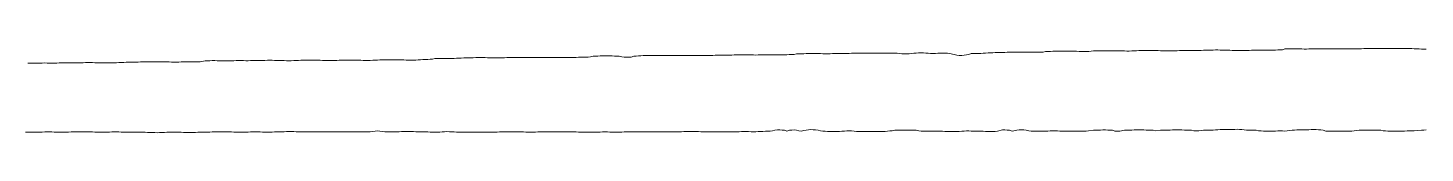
# Model space of a CAD drawing. Extents: x -16 to 11205, y -14909 to 147.
# Drawn here: x 5033 to 5617, y -9283 to -9248 of the extents above; entities that cross this region are included whole.
import ezdxf

# ---------------------------------------------------------------- set-up
doc = ezdxf.new("R2010")
doc.units = 0
doc.layers.get('0').update_dxf_attribs({"color": 1, "linetype": 'CONTINUOUS', "lineweight": 15, "true_color": 0xff0000})

msp = doc.modelspace()

# ---------------------------------------------------------------- linework, layer by layer
for p, q in [((5555.99, -9248.67), (5556.99, -9248.64)), ((5556.99, -9248.64), (5558.01, -9248.31)), ((5558.01, -9248.31), (5559, -9248.29)), ((5559, -9248.29), (5560, -9248.29)), ((5560, -9248.29), (5561, -9248.3)), ((5561, -9248.3), (5562, -9248.3)), ((5562, -9248.3), (5563, -9248.29)), ((5563, -9248.29), (5564, -9248.29)), ((5564, -9248.29), (5565, -9248.31)), ((5565, -9248.31), (5566, -9248.33)), ((5566, -9248.33), (5567, -9248.33)), ((5567, -9248.33), (5568, -9248.32)), ((5568, -9248.32), (5569, -9248.29)), ((5569, -9248.29), (5570, -9248.28)), ((5570, -9248.28), (5571, -9248.29)), ((5571, -9248.29), (5572, -9248.3)), ((5572, -9248.3), (5573, -9248.3)), ((5573, -9248.3), (5574, -9248.29)), ((5574, -9248.29), (5575, -9248.27)), ((5575, -9248.27), (5576, -9248.25)), ((5576, -9248.25), (5577, -9248.24)), ((5577, -9248.24), (5578, -9248.25)), ((5578, -9248.25), (5579, -9248.25)), ((5579, -9248.25), (5580, -9248.24)), ((5580, -9248.24), (5581, -9248.23)), ((5581, -9248.23), (5582, -9248.22)), ((5582, -9248.22), (5583, -9248.22)), ((5583, -9248.22), (5584, -9248.21)), ((5584, -9248.21), (5585, -9248.19)), ((5585, -9248.19), (5586, -9248.2)), ((5586, -9248.2), (5587, -9248.21)), ((5587, -9248.21), (5588, -9248.22)), ((5588, -9248.22), (5589, -9248.22)), ((5589, -9248.22), (5590, -9248.2)), ((5590, -9248.2), (5591, -9248.18)), ((5591, -9248.18), (5592, -9248.17)), ((5592, -9248.17), (5593, -9248.15)), ((5593, -9248.15), (5594, -9248.14)), ((5594, -9248.14), (5595, -9248.14)), ((5595, -9248.14), (5596, -9248.14)), ((5596, -9248.14), (5597, -9248.15)), ((5597, -9248.15), (5598, -9248.16)), ((5598, -9248.16), (5599, -9248.16)), ((5599, -9248.16), (5600, -9248.14)), ((5600, -9248.14), (5601, -9248.11)), ((5601, -9248.11), (5602, -9248.08)), ((5602, -9248.08), (5603, -9248.06)), ((5603, -9248.06), (5604, -9248.05)), ((5604, -9248.05), (5605, -9248.05)), ((5605, -9248.05), (5606, -9248.07)), ((5606, -9248.07), (5607, -9248.1)), ((5607, -9248.1), (5608, -9248.13)), ((5608, -9248.13), (5609, -9248.15)), ((5609, -9248.15), (5609.99, -9248.16)), ((5609.99, -9248.16), (5610.99, -9248.18)), ((5610.99, -9248.18), (5611.99, -9248.21)), ((5611.99, -9248.21), (5612.99, -9248.26)), ((5612.99, -9248.26), (5613.99, -9248.32)), ((5613.99, -9248.32), (5614.99, -9248.36)), ((5614.99, -9248.36), (5616, -9248.38)), ((5616, -9248.38), (5617.01, -9248.35)), ((5033, -9254.29), (5034, -9254.29)), ((5034, -9254.29), (5035, -9254.28)), ((5035, -9254.28), (5036.01, -9254.25)), ((5036.01, -9254.25), (5037, -9254.22)), ((5037, -9254.22), (5038, -9254.21)), ((5038, -9254.21), (5039, -9254.2)), ((5039, -9254.2), (5040, -9254.19)), ((5040, -9254.19), (5041, -9254.2)), ((5041, -9254.2), (5042, -9254.22)), ((5042, -9254.22), (5043, -9254.24)), ((5043, -9254.24), (5044, -9254.24)), ((5044, -9254.24), (5045.01, -9254.21)), ((5045.01, -9254.21), (5046.01, -9254.16)), ((5046.01, -9254.16), (5047, -9254.11)), ((5047, -9254.11), (5048, -9254.09)), ((5048, -9254.09), (5049, -9254.07)), ((5049, -9254.07), (5050, -9254.06)), ((5050, -9254.06), (5051, -9254.06)), ((5051, -9254.06), (5052, -9254.06)), ((5052, -9254.06), (5053, -9254.07)), ((5053, -9254.07), (5054, -9254.08)), ((5054, -9254.08), (5055, -9254.08)), ((5055, -9254.08), (5056, -9254.06)), ((5056, -9254.06), (5057, -9254.03)), ((5057, -9254.03), (5058, -9254.02)), ((5058, -9254.02), (5059, -9254.02)), ((5059, -9254.02), (5060, -9254.03)), ((5060, -9254.03), (5061, -9254.06)), ((5061, -9254.06), (5062, -9254.1)), ((5062, -9254.1), (5063, -9254.14)), ((5063, -9254.14), (5064, -9254.17)), ((5064, -9254.17), (5065, -9254.19)), ((5065, -9254.19), (5066, -9254.19)), ((5066, -9254.19), (5067, -9254.17)), ((5067, -9254.17), (5068.01, -9254.13)), ((5068.01, -9254.13), (5069, -9254.1)), ((5069, -9254.1), (5070, -9254.06)), ((5070, -9254.06), (5071, -9254.01)), ((5071, -9254.01), (5072, -9253.96)), ((5072, -9253.96), (5073, -9253.92)), ((5073, -9253.92), (5073.99, -9253.88)), ((5073.99, -9253.88), (5074.99, -9253.85)), ((5074.99, -9253.85), (5076, -9253.83)), ((5076, -9253.83), (5077, -9253.82)), ((5077, -9253.82), (5078, -9253.81)), ((5078, -9253.81), (5078.99, -9253.78)), ((5078.99, -9253.78), (5079.99, -9253.75)), ((5079.99, -9253.75), (5081, -9253.73)), ((5081, -9253.73), (5082, -9253.72)), ((5082, -9253.72), (5083, -9253.73)), ((5083, -9253.73), (5084, -9253.73)), ((5084, -9253.73), (5085, -9253.73)), ((5085, -9253.73), (5086, -9253.72)), ((5086, -9253.72), (5087, -9253.72)), ((5087, -9253.72), (5088, -9253.72)), ((5088, -9253.72), (5089, -9253.72)), ((5089, -9253.72), (5090, -9253.72)), ((5090, -9253.72), (5091, -9253.74)), ((5091, -9253.74), (5092, -9253.76)), ((5092, -9253.76), (5093, -9253.78)), ((5093, -9253.78), (5094, -9253.79)), ((5094, -9253.79), (5095, -9253.8)), ((5095, -9253.8), (5096, -9253.79)), ((5096, -9253.79), (5097, -9253.77)), ((5097, -9253.77), (5097.99, -9253.75)), ((5097.99, -9253.75), (5098.99, -9253.72)), ((5098.99, -9253.72), (5100, -9253.7)), ((5100, -9253.7), (5101, -9253.7)), ((5101, -9253.7), (5102, -9253.7)), ((5102, -9253.7), (5103, -9253.71)), ((5103, -9253.71), (5103.99, -9253.71)), ((5103.99, -9253.71), (5104.99, -9253.68)), ((5104.99, -9253.68), (5107.01, -9253.29)), ((5107.01, -9253.29), (5108.01, -9253.25)), ((5108.01, -9253.25), (5109.01, -9253.22)), ((5109.01, -9253.22), (5110, -9253.21)), ((5110, -9253.21), (5111, -9253.2)), ((5111, -9253.2), (5112, -9253.22)), ((5112, -9253.22), (5112.99, -9253.26)), ((5112.99, -9253.26), (5113.99, -9253.3)), ((5113.99, -9253.3), (5114.99, -9253.34)), ((5114.99, -9253.34), (5116, -9253.35)), ((5116, -9253.35), (5117.01, -9253.35)), ((5117.01, -9253.35), (5118.01, -9253.31)), ((5118.01, -9253.31), (5119.01, -9253.25)), ((5119.01, -9253.25), (5120.01, -9253.21)), ((5120.01, -9253.21), (5121, -9253.18)), ((5121, -9253.18), (5122, -9253.19)), ((5122, -9253.19), (5123, -9253.21)), ((5123, -9253.21), (5124, -9253.22)), ((5124, -9253.22), (5125, -9253.22)), ((5125, -9253.22), (5126, -9253.2)), ((5126, -9253.2), (5127, -9253.17)), ((5127, -9253.17), (5128, -9253.15)), ((5128, -9253.15), (5129, -9253.13)), ((5129, -9253.13), (5130, -9253.11)), ((5130, -9253.11), (5131, -9253.1)), ((5131, -9253.1), (5132, -9253.08)), ((5132, -9253.08), (5133, -9253.07)), ((5133, -9253.07), (5134, -9253.07)), ((5134, -9253.07), (5135, -9253.07)), ((5135, -9253.07), (5136, -9253.09)), ((5136, -9253.09), (5137, -9253.11)), ((5137, -9253.11), (5138, -9253.13)), ((5138, -9253.13), (5139, -9253.16)), ((5139, -9253.16), (5140, -9253.2)), ((5140, -9253.2), (5141, -9253.23)), ((5141, -9253.23), (5142, -9253.24)), ((5142, -9253.24), (5143, -9253.22)), ((5143, -9253.22), (5144.01, -9253.18)), ((5144.01, -9253.18), (5145, -9253.13)), ((5145, -9253.13), (5146, -9253.09)), ((5146, -9253.09), (5147, -9253.06)), ((5147, -9253.06), (5148, -9253.05)), ((5148, -9253.05), (5149, -9253.04)), ((5149, -9253.04), (5150, -9253.04)), ((5150, -9253.04), (5151, -9253.04)), ((5151, -9253.04), (5152, -9253.05)), ((5152, -9253.05), (5153, -9253.05)), ((5153, -9253.05), (5154, -9253.06)), ((5154, -9253.06), (5155, -9253.07)), ((5155, -9253.07), (5156, -9253.09)), ((5156, -9253.09), (5157, -9253.1)), ((5157, -9253.1), (5158, -9253.1)), ((5158, -9253.1), (5159, -9253.1)), ((5159, -9253.1), (5160, -9253.1)), ((5160, -9253.1), (5161, -9253.09)), ((5161, -9253.09), (5162, -9253.08)), ((5162, -9253.08), (5163, -9253.07)), ((5163, -9253.07), (5164, -9253.05)), ((5164, -9253.05), (5165, -9253.04)), ((5165, -9253.04), (5166, -9253.02)), ((5166, -9253.02), (5167, -9253)), ((5167, -9253), (5168, -9252.98)), ((5168, -9252.98), (5169, -9252.96)), ((5169, -9252.96), (5170, -9252.96)), ((5170, -9252.96), (5171, -9252.98)), ((5171, -9252.98), (5172, -9253.02)), ((5172, -9253.02), (5173, -9253.08)), ((5173, -9253.08), (5174, -9253.12)), ((5174, -9253.12), (5175, -9253.14)), ((5175, -9253.14), (5176, -9253.1)), ((5176, -9253.1), (5177, -9253.05)), ((5177, -9253.05), (5178, -9253)), ((5178, -9253), (5179, -9252.95)), ((5179, -9252.95), (5180, -9252.91)), ((5180, -9252.91), (5181, -9252.87)), ((5181, -9252.87), (5182, -9252.84)), ((5182, -9252.84), (5183, -9252.84)), ((5183, -9252.84), (5184, -9252.84)), ((5184, -9252.84), (5185, -9252.85)), ((5185, -9252.85), (5186, -9252.86)), ((5186, -9252.86), (5187, -9252.85)), ((5187, -9252.85), (5188, -9252.86)), ((5188, -9252.86), (5189, -9252.88)), ((5189, -9252.88), (5190, -9252.91)), ((5190, -9252.91), (5191, -9252.95)), ((5191, -9252.95), (5192, -9252.97)), ((5192, -9252.97), (5193, -9252.99)), ((5193, -9252.99), (5194, -9252.99)), ((5194, -9252.99), (5195, -9252.96)), ((5195, -9252.96), (5196, -9252.91)), ((5196, -9252.91), (5196.99, -9252.85)), ((5196.99, -9252.85), (5197.99, -9252.79)), ((5197.99, -9252.79), (5198.98, -9252.73)), ((5198.98, -9252.73), (5199.98, -9252.68)), ((5199.98, -9252.68), (5200.99, -9252.64)), ((5200.99, -9252.64), (5201.99, -9252.62)), ((5201.99, -9252.62), (5203.01, -9252.32)), ((5203.01, -9252.32), (5204, -9252.32)), ((5204, -9252.32), (5205, -9252.32)), ((5205, -9252.32), (5206, -9252.31)), ((5206, -9252.31), (5207.01, -9252.3)), ((5207.01, -9252.3), (5208.01, -9252.29)), ((5208.01, -9252.29), (5209.01, -9252.28)), ((5209.01, -9252.28), (5210.01, -9252.27)), ((5210.01, -9252.27), (5211.01, -9252.26)), ((5211.01, -9252.26), (5212.01, -9252.24)), ((5212.01, -9252.24), (5213.01, -9252.19)), ((5213.01, -9252.19), (5214.01, -9252.13)), ((5214.01, -9252.13), (5215, -9252.08)), ((5215, -9252.08), (5216, -9252.04)), ((5216, -9252.04), (5217, -9252.02)), ((5217, -9252.02), (5218, -9251.99)), ((5218, -9251.99), (5219, -9251.97)), ((5219, -9251.97), (5220, -9251.95)), ((5220, -9251.95), (5221, -9251.94)), ((5221, -9251.94), (5222, -9251.94)), ((5222, -9251.94), (5223, -9251.95)), ((5223, -9251.95), (5224, -9251.96)), ((5224, -9251.96), (5225, -9251.97)), ((5225, -9251.97), (5226, -9251.99)), ((5226, -9251.99), (5227, -9252)), ((5227, -9252), (5228, -9252.01)), ((5228, -9252.01), (5229, -9252)), ((5229, -9252), (5230, -9251.99)), ((5230, -9251.99), (5231, -9251.98)), ((5231, -9251.98), (5232, -9251.97)), ((5232, -9251.97), (5233, -9251.96)), ((5233, -9251.96), (5234, -9251.95)), ((5234, -9251.95), (5235, -9251.93)), ((5235, -9251.93), (5236, -9251.91)), ((5236, -9251.91), (5237, -9251.89)), ((5237, -9251.89), (5238, -9251.87)), ((5238, -9251.87), (5239, -9251.85)), ((5239, -9251.85), (5240, -9251.85)), ((5240, -9251.85), (5241, -9251.86)), ((5241, -9251.86), (5242, -9251.87)), ((5242, -9251.87), (5243, -9251.87)), ((5243, -9251.87), (5244, -9251.86)), ((5244, -9251.86), (5245, -9251.86)), ((5245, -9251.86), (5246, -9251.87)), ((5246, -9251.87), (5247, -9251.87)), ((5247, -9251.87), (5248, -9251.88)), ((5248, -9251.88), (5249, -9251.88)), ((5249, -9251.88), (5250, -9251.88)), ((5250, -9251.88), (5251, -9251.88)), ((5251, -9251.88), (5252, -9251.88)), ((5252, -9251.88), (5253, -9251.88)), ((5253, -9251.88), (5254, -9251.87)), ((5254, -9251.87), (5255, -9251.86)), ((5255, -9251.86), (5256, -9251.85)), ((5256, -9251.85), (5257, -9251.85)), ((5257, -9251.85), (5258, -9251.86)), ((5258, -9251.86), (5259, -9251.86)), ((5259, -9251.86), (5260, -9251.86)), ((5260, -9251.86), (5261, -9251.84)), ((5261, -9251.84), (5262, -9251.83)), ((5262, -9251.83), (5262.99, -9251.81)), ((5262.99, -9251.81), (5263.99, -9251.79)), ((5263.99, -9251.79), (5264.99, -9251.76)), ((5264.99, -9251.76), (5265.99, -9251.72)), ((5265.99, -9251.72), (5266.99, -9251.69)), ((5266.99, -9251.69), (5267.98, -9251.65)), ((5267.98, -9251.65), (5269.01, -9251.32)), ((5269.01, -9251.32), (5270.01, -9251.29)), ((5270.01, -9251.29), (5271.01, -9251.27)), ((5271.01, -9251.27), (5272, -9251.26)), ((5272, -9251.26), (5273, -9251.25)), ((5273, -9251.25), (5274, -9251.24)), ((5274, -9251.24), (5275, -9251.24)), ((5275, -9251.24), (5276, -9251.25)), ((5276, -9251.25), (5276.99, -9251.26)), ((5276.99, -9251.26), (5277.99, -9251.28)), ((5277.99, -9251.28), (5278.99, -9251.31)), ((5278.99, -9251.31), (5279.99, -9251.35)), ((5279.99, -9251.35), (5281.01, -9251.68)), ((5281.01, -9251.68), (5282, -9251.7)), ((5282, -9251.7), (5283, -9251.72)), ((5283, -9251.72), (5283.99, -9251.72)), ((5283.99, -9251.72), (5284.99, -9251.7)), ((5284.99, -9251.7), (5286.02, -9251.36)), ((5286.02, -9251.36), (5287.02, -9251.29)), ((5287.02, -9251.29), (5288.02, -9251.22)), ((5288.02, -9251.22), (5289.01, -9251.17)), ((5289.01, -9251.17), (5290.01, -9251.12)), ((5290.01, -9251.12), (5291, -9251.1)), ((5291, -9251.1), (5292, -9251.09)), ((5292, -9251.09), (5293, -9251.09)), ((5293, -9251.09), (5294, -9251.08)), ((5294, -9251.08), (5295, -9251.09)), ((5295, -9251.09), (5296, -9251.09)), ((5296, -9251.09), (5297, -9251.08)), ((5297, -9251.08), (5298, -9251.08)), ((5298, -9251.08), (5299, -9251.07)), ((5299, -9251.07), (5300, -9251.06)), ((5300, -9251.06), (5301, -9251.06)), ((5301, -9251.06), (5302, -9251.06)), ((5302, -9251.06), (5303, -9251.06)), ((5303, -9251.06), (5304, -9251.05)), ((5304, -9251.05), (5305, -9251.04)), ((5305, -9251.04), (5306, -9251.04)), ((5306, -9251.04), (5307, -9251.05)), ((5307, -9251.05), (5308, -9251.05)), ((5308, -9251.05), (5309, -9251.05)), ((5309, -9251.05), (5310, -9251.04)), ((5310, -9251.04), (5311, -9251.05)), ((5311, -9251.05), (5312, -9251.06)), ((5312, -9251.06), (5313, -9251.07)), ((5313, -9251.07), (5314, -9251.08)), ((5314, -9251.08), (5315, -9251.08)), ((5315, -9251.08), (5316, -9251.07)), ((5316, -9251.07), (5317, -9251.05)), ((5317, -9251.05), (5318, -9251.02)), ((5318, -9251.02), (5319, -9250.99)), ((5319, -9250.99), (5320, -9250.97)), ((5320, -9250.97), (5321, -9250.94)), ((5321, -9250.94), (5322, -9250.92)), ((5322, -9250.92), (5323, -9250.91)), ((5323, -9250.91), (5324, -9250.9)), ((5324, -9250.9), (5325, -9250.89)), ((5325, -9250.89), (5326, -9250.87)), ((5326, -9250.87), (5327, -9250.85)), ((5327, -9250.85), (5328, -9250.83)), ((5328, -9250.83), (5329, -9250.82)), ((5329, -9250.82), (5330, -9250.82)), ((5330, -9250.82), (5331, -9250.82)), ((5331, -9250.82), (5332, -9250.82)), ((5332, -9250.82), (5333, -9250.81)), ((5333, -9250.81), (5334, -9250.81)), ((5334, -9250.81), (5335, -9250.82)), ((5335, -9250.82), (5336, -9250.83)), ((5336, -9250.83), (5337, -9250.85)), ((5337, -9250.85), (5338, -9250.84)), ((5338, -9250.84), (5339, -9250.83)), ((5339, -9250.83), (5340, -9250.81)), ((5340, -9250.81), (5341, -9250.81)), ((5341, -9250.81), (5342, -9250.81)), ((5342, -9250.81), (5343, -9250.82)), ((5343, -9250.82), (5344, -9250.82)), ((5344, -9250.82), (5345, -9250.82)), ((5345, -9250.82), (5346, -9250.8)), ((5346, -9250.8), (5346.99, -9250.77)), ((5346.99, -9250.77), (5347.99, -9250.75)), ((5347.99, -9250.75), (5348.99, -9250.72)), ((5348.99, -9250.72), (5349.99, -9250.71)), ((5349.99, -9250.71), (5350.99, -9250.69)), ((5350.99, -9250.69), (5351.99, -9250.67)), ((5351.99, -9250.67), (5352.99, -9250.65)), ((5352.99, -9250.65), (5354.01, -9250.33)), ((5354.01, -9250.33), (5355.01, -9250.33)), ((5355.01, -9250.33), (5356.01, -9250.32)), ((5356.01, -9250.32), (5357.01, -9250.3)), ((5357.01, -9250.3), (5358.01, -9250.27)), ((5358.01, -9250.27), (5359, -9250.25)), ((5359, -9250.25), (5360, -9250.23)), ((5360, -9250.23), (5361, -9250.24)), ((5361, -9250.24), (5362, -9250.24)), ((5362, -9250.24), (5363, -9250.26)), ((5363, -9250.26), (5364, -9250.28)), ((5364, -9250.28), (5365, -9250.29)), ((5365, -9250.29), (5366, -9250.31)), ((5366, -9250.31), (5367, -9250.31)), ((5367, -9250.31), (5368, -9250.3)), ((5368, -9250.3), (5369, -9250.28)), ((5369, -9250.28), (5370.01, -9250.26)), ((5370.01, -9250.26), (5371.01, -9250.24)), ((5371.01, -9250.24), (5372.01, -9250.23)), ((5372.01, -9250.23), (5373.01, -9250.22)), ((5373.01, -9250.22), (5374.01, -9250.2)), ((5374.01, -9250.2), (5375.01, -9250.18)), ((5375.01, -9250.18), (5376, -9250.15)), ((5376, -9250.15), (5377, -9250.12)), ((5377, -9250.12), (5378, -9250.11)), ((5378, -9250.11), (5379, -9250.11)), ((5379, -9250.11), (5380, -9250.12)), ((5380, -9250.12), (5381, -9250.12)), ((5381, -9250.12), (5382, -9250.12)), ((5382, -9250.12), (5383, -9250.11)), ((5383, -9250.11), (5384, -9250.09)), ((5384, -9250.09), (5385, -9250.07)), ((5385, -9250.07), (5386, -9250.06)), ((5386, -9250.06), (5387, -9250.05)), ((5387, -9250.05), (5388, -9250.04)), ((5388, -9250.04), (5389, -9250.04)), ((5389, -9250.04), (5390, -9250.03)), ((5390, -9250.03), (5391, -9250.03)), ((5391, -9250.03), (5392, -9250.03)), ((5392, -9250.03), (5393, -9250.02)), ((5393, -9250.02), (5394, -9250.03)), ((5394, -9250.03), (5395, -9250.06)), ((5395, -9250.06), (5395.99, -9250.14)), ((5395.99, -9250.14), (5396.98, -9250.25)), ((5396.98, -9250.25), (5397.98, -9250.35)), ((5397.98, -9250.35), (5398.99, -9250.42)), ((5398.99, -9250.42), (5400.01, -9250.42)), ((5400.01, -9250.42), (5401.02, -9250.36)), ((5401.02, -9250.36), (5402.02, -9250.26)), ((5402.02, -9250.26), (5403.01, -9250.14)), ((5403.01, -9250.14), (5404, -9250.04)), ((5404, -9250.04), (5405, -9249.97)), ((5405, -9249.97), (5406, -9249.95)), ((5406, -9249.95), (5407, -9249.96)), ((5407, -9249.96), (5408, -9250.01)), ((5408, -9250.01), (5409, -9250.08)), ((5409, -9250.08), (5409.99, -9250.16)), ((5409.99, -9250.16), (5411, -9250.2)), ((5411, -9250.2), (5412, -9250.2)), ((5412, -9250.2), (5413, -9250.14)), ((5413, -9250.14), (5414, -9250.07)), ((5414, -9250.07), (5415, -9250.02)), ((5415, -9250.02), (5416, -9250.01)), ((5416, -9250.01), (5417, -9250.06)), ((5417, -9250.06), (5417.98, -9250.17)), ((5417.98, -9250.17), (5421, -9250.96)), ((5421, -9250.96), (5422, -9251.02)), ((5422, -9251.02), (5423, -9250.99)), ((5423, -9250.99), (5423.99, -9250.89)), ((5423.99, -9250.89), (5424.97, -9250.75)), ((5424.97, -9250.75), (5425.96, -9250.62)), ((5425.96, -9250.62), (5427.01, -9250.18)), ((5427.01, -9250.18), (5428.01, -9250.17)), ((5428.01, -9250.17), (5429.01, -9250.19)), ((5429.01, -9250.19), (5430.01, -9250.21)), ((5430.01, -9250.21), (5431.01, -9250.19)), ((5431.01, -9250.19), (5432.01, -9250.12)), ((5432.01, -9250.12), (5433, -9250.03)), ((5433, -9250.03), (5434, -9249.96)), ((5434, -9249.96), (5434.99, -9249.91)), ((5434.99, -9249.91), (5435.99, -9249.89)), ((5435.99, -9249.89), (5436.99, -9249.86)), ((5436.99, -9249.86), (5437.99, -9249.82)), ((5437.99, -9249.82), (5438.99, -9249.78)), ((5438.99, -9249.78), (5439.99, -9249.75)), ((5439.99, -9249.75), (5440.99, -9249.73)), ((5440.99, -9249.73), (5441.99, -9249.72)), ((5441.99, -9249.72), (5443, -9249.71)), ((5443, -9249.71), (5444, -9249.7)), ((5444, -9249.7), (5445, -9249.69)), ((5445, -9249.69), (5446, -9249.68)), ((5446, -9249.68), (5447, -9249.68)), ((5447, -9249.68), (5448, -9249.67)), ((5448, -9249.67), (5449, -9249.67)), ((5449, -9249.67), (5450, -9249.68)), ((5450, -9249.68), (5451, -9249.69)), ((5451, -9249.69), (5452, -9249.7)), ((5452, -9249.7), (5453, -9249.69)), ((5453, -9249.69), (5454, -9249.68)), ((5454, -9249.68), (5455, -9249.66)), ((5455, -9249.66), (5456, -9249.65)), ((5456, -9249.65), (5457, -9249.64)), ((5457, -9249.64), (5458, -9249.33)), ((5458, -9249.33), (5459, -9249.33)), ((5459, -9249.33), (5460.01, -9249.32)), ((5460.01, -9249.32), (5461.01, -9249.3)), ((5461.01, -9249.3), (5462.01, -9249.28)), ((5462.01, -9249.28), (5463, -9249.26)), ((5463, -9249.26), (5464, -9249.25)), ((5464, -9249.25), (5465, -9249.25)), ((5465, -9249.25), (5466, -9249.24)), ((5466, -9249.24), (5467, -9249.23)), ((5467, -9249.23), (5468, -9249.22)), ((5468, -9249.22), (5469, -9249.23)), ((5469, -9249.23), (5469.99, -9249.26)), ((5469.99, -9249.26), (5470.99, -9249.29)), ((5470.99, -9249.29), (5471.99, -9249.33)), ((5471.99, -9249.33), (5473, -9249.37)), ((5473, -9249.37), (5474, -9249.39)), ((5474, -9249.39), (5475.02, -9249.38)), ((5475.02, -9249.38), (5476.02, -9249.32)), ((5476.02, -9249.32), (5477.02, -9249.22)), ((5477.02, -9249.22), (5478.01, -9249.14)), ((5478.01, -9249.14), (5479, -9249.08)), ((5479, -9249.08), (5480, -9249.06)), ((5480, -9249.06), (5481, -9249.06)), ((5481, -9249.06), (5482, -9249.07)), ((5482, -9249.07), (5483, -9249.08)), ((5483, -9249.08), (5484, -9249.07)), ((5484, -9249.07), (5485, -9249.07)), ((5485, -9249.07), (5486, -9249.06)), ((5486, -9249.06), (5487, -9249.06)), ((5487, -9249.06), (5488, -9249.07)), ((5488, -9249.07), (5489, -9249.08)), ((5489, -9249.08), (5490, -9249.1)), ((5490, -9249.1), (5491, -9249.13)), ((5491, -9249.13), (5492, -9249.17)), ((5492, -9249.17), (5493, -9249.17)), ((5493, -9249.17), (5494, -9249.14)), ((5494, -9249.14), (5495, -9249.09)), ((5495, -9249.09), (5496, -9249.04)), ((5496, -9249.04), (5497, -9249.02)), ((5497, -9249.02), (5498, -9249.01)), ((5498, -9249.01), (5499, -9249)), ((5499, -9249), (5500, -9249)), ((5500, -9249), (5501, -9249)), ((5501, -9249), (5502, -9249)), ((5502, -9249), (5503, -9249)), ((5503, -9249), (5504, -9249.01)), ((5504, -9249.01), (5505, -9249.02)), ((5505, -9249.02), (5506, -9249.04)), ((5506, -9249.04), (5507, -9249.05)), ((5507, -9249.05), (5508, -9249.07)), ((5508, -9249.07), (5509, -9249.09)), ((5509, -9249.09), (5510, -9249.09)), ((5510, -9249.09), (5511, -9249.09)), ((5511, -9249.09), (5512, -9249.08)), ((5512, -9249.08), (5513, -9249.05)), ((5513, -9249.05), (5514, -9249.02)), ((5514, -9249.02), (5515, -9248.97)), ((5515, -9248.97), (5516, -9248.93)), ((5516, -9248.93), (5517, -9248.91)), ((5517, -9248.91), (5518, -9248.91)), ((5518, -9248.91), (5519, -9248.92)), ((5519, -9248.92), (5520, -9248.93)), ((5520, -9248.93), (5521, -9248.93)), ((5521, -9248.93), (5522, -9248.92)), ((5522, -9248.92), (5523, -9248.89)), ((5523, -9248.89), (5524, -9248.87)), ((5524, -9248.87), (5524.99, -9248.84)), ((5524.99, -9248.84), (5525.99, -9248.8)), ((5525.99, -9248.8), (5526.99, -9248.78)), ((5526.99, -9248.78), (5528, -9248.75)), ((5528, -9248.75), (5529, -9248.74)), ((5529, -9248.74), (5530, -9248.74)), ((5530, -9248.74), (5531, -9248.75)), ((5531, -9248.75), (5532.01, -9248.77)), ((5532.01, -9248.77), (5533.01, -9248.81)), ((5533.01, -9248.81), (5534, -9248.85)), ((5534, -9248.85), (5535, -9248.88)), ((5535, -9248.88), (5536, -9248.9)), ((5536, -9248.9), (5537, -9248.9)), ((5537, -9248.9), (5538, -9248.91)), ((5538, -9248.91), (5539, -9248.93)), ((5539, -9248.93), (5540, -9248.96)), ((5540, -9248.96), (5541, -9248.97)), ((5541, -9248.97), (5542, -9248.97)), ((5542, -9248.97), (5543, -9248.93)), ((5543, -9248.93), (5544, -9248.86)), ((5544, -9248.86), (5544.99, -9248.81)), ((5544.99, -9248.81), (5546, -9248.79)), ((5546, -9248.79), (5547, -9248.79)), ((5547, -9248.79), (5548, -9248.79)), ((5548, -9248.79), (5549, -9248.8)), ((5549, -9248.8), (5550, -9248.81)), ((5550, -9248.81), (5551, -9248.83)), ((5551, -9248.83), (5552, -9248.82)), ((5552, -9248.82), (5552.99, -9248.79)), ((5552.99, -9248.79), (5553.99, -9248.75)), ((5553.99, -9248.75), (5554.99, -9248.71)), ((5554.99, -9248.71), (5555.99, -9248.67)), ((5033, -9283.19), (5032.01, -9283.22)), ((5034, -9283.2), (5033, -9283.19)), ((5035, -9283.22), (5034, -9283.2)), ((5036, -9283.23), (5035, -9283.22)), ((5037.01, -9283.22), (5036, -9283.23)), ((5038.01, -9283.17), (5037.01, -9283.22)), ((5039, -9283.12), (5038.01, -9283.17)), ((5040, -9283.08), (5039, -9283.12)), ((5041, -9283.05), (5040, -9283.08)), ((5042, -9283.06), (5041, -9283.05)), ((5043, -9283.11), (5042, -9283.06)), ((5044, -9283.16), (5043, -9283.11)), ((5045, -9283.19), (5044, -9283.16)), ((5046, -9283.19), (5045, -9283.19)), ((5047, -9283.19), (5046, -9283.19)), ((5048, -9283.17), (5047, -9283.19)), ((5049, -9283.15), (5048, -9283.17)), ((5050, -9283.12), (5049, -9283.15)), ((5051, -9283.08), (5050, -9283.12)), ((5052, -9283.05), (5051, -9283.08)), ((5053, -9283.02), (5052, -9283.05)), ((5054, -9282.99), (5053, -9283.02)), ((5055, -9282.99), (5054, -9282.99)), ((5056, -9283.02), (5055, -9282.99)), ((5057, -9283.05), (5056, -9283.02)), ((5058, -9283.08), (5057, -9283.05)), ((5059, -9283.1), (5058, -9283.08)), ((5060, -9283.11), (5059, -9283.1)), ((5061, -9283.14), (5060, -9283.11)), ((5062, -9283.16), (5061, -9283.14)), ((5063, -9283.17), (5062, -9283.16)), ((5064, -9283.17), (5063, -9283.17)), ((5065, -9283.17), (5064, -9283.17)), ((5066, -9283.15), (5065, -9283.17)), ((5067, -9283.12), (5066, -9283.15)), ((5068, -9283.08), (5067, -9283.12)), ((5069, -9283.04), (5068, -9283.08)), ((5070, -9283.04), (5069, -9283.04)), ((5071, -9283.09), (5070, -9283.04)), ((5071.99, -9283.15), (5071, -9283.09)), ((5072.99, -9283.21), (5071.99, -9283.15)), ((5074, -9283.24), (5072.99, -9283.21)), ((5075, -9283.24), (5074, -9283.24)), ((5076, -9283.22), (5075, -9283.24)), ((5077, -9283.18), (5076, -9283.22)), ((5078, -9283.16), (5077, -9283.18)), ((5079, -9283.16), (5078, -9283.16)), ((5080, -9283.18), (5079, -9283.16)), ((5080.99, -9283.21), (5080, -9283.18)), ((5081.99, -9283.23), (5080.99, -9283.21)), ((5082.99, -9283.27), (5081.99, -9283.23)), ((5083.99, -9283.31), (5082.99, -9283.27)), ((5084.99, -9283.35), (5083.99, -9283.31)), ((5085.99, -9283.38), (5084.99, -9283.35)), ((5087, -9283.4), (5085.99, -9283.38)), ((5088.01, -9283.38), (5087, -9283.4)), ((5089.01, -9283.34), (5088.01, -9283.38)), ((5090.01, -9283.27), (5089.01, -9283.34)), ((5091.01, -9283.21), (5090.01, -9283.27)), ((5092.01, -9283.15), (5091.01, -9283.21)), ((5093, -9283.12), (5092.01, -9283.15)), ((5094, -9283.13), (5093, -9283.12)), ((5095, -9283.16), (5094, -9283.13)), ((5095.99, -9283.21), (5095, -9283.16)), ((5096.99, -9283.25), (5095.99, -9283.21)), ((5097.99, -9283.3), (5096.99, -9283.25)), ((5099, -9283.32), (5097.99, -9283.3)), ((5100, -9283.33), (5099, -9283.32)), ((5101, -9283.31), (5100, -9283.33)), ((5102.01, -9283.29), (5101, -9283.31)), ((5103.01, -9283.27), (5102.01, -9283.29)), ((5104.01, -9283.25), (5103.01, -9283.27)), ((5105.01, -9283.23), (5104.01, -9283.25)), ((5106.01, -9283.22), (5105.01, -9283.23)), ((5107.01, -9283.21), (5106.01, -9283.22)), ((5108.01, -9283.18), (5107.01, -9283.21)), ((5109.01, -9283.15), (5108.01, -9283.18)), ((5110, -9283.1), (5109.01, -9283.15)), ((5111, -9283.06), (5110, -9283.1)), ((5112, -9283.01), (5111, -9283.06)), ((5113, -9282.99), (5112, -9283.01)), ((5114, -9282.98), (5113, -9282.99)), ((5115, -9283), (5114, -9282.98)), ((5116, -9283.03), (5115, -9283)), ((5117, -9283.07), (5116, -9283.03)), ((5118, -9283.1), (5117, -9283.07)), ((5119, -9283.13), (5118, -9283.1)), ((5120, -9283.16), (5119, -9283.13)), ((5121, -9283.18), (5120, -9283.16)), ((5122, -9283.19), (5121, -9283.18)), ((5123, -9283.18), (5122, -9283.19)), ((5124, -9283.16), (5123, -9283.18)), ((5125, -9283.13), (5124, -9283.16)), ((5126, -9283.11), (5125, -9283.13)), ((5127, -9283.11), (5126, -9283.11)), ((5128, -9283.11), (5127, -9283.11)), ((5129, -9283.1), (5128, -9283.11)), ((5130, -9283.11), (5129, -9283.1)), ((5131, -9283.12), (5130, -9283.11)), ((5132, -9283.14), (5131, -9283.12)), ((5133, -9283.16), (5132, -9283.14)), ((5134, -9283.16), (5133, -9283.16)), ((5135, -9283.14), (5134, -9283.16)), ((5136, -9283.1), (5135, -9283.14)), ((5137, -9283.07), (5136, -9283.1)), ((5138, -9283.03), (5137, -9283.07)), ((5139, -9283.01), (5138, -9283.03)), ((5140, -9282.98), (5139, -9283.01)), ((5141, -9282.96), (5140, -9282.98)), ((5142, -9282.96), (5141, -9282.96)), ((5143, -9282.96), (5142, -9282.96)), ((5144, -9282.97), (5143, -9282.96)), ((5145, -9282.98), (5144, -9282.97)), ((5146, -9282.98), (5145, -9282.98)), ((5147, -9283), (5146, -9282.98)), ((5148, -9283.02), (5147, -9283)), ((5149, -9283.05), (5148, -9283.02)), ((5150, -9283.08), (5149, -9283.05)), ((5151, -9283.1), (5150, -9283.08)), ((5152, -9283.11), (5151, -9283.1)), ((5153, -9283.1), (5152, -9283.11)), ((5154, -9283.09), (5153, -9283.1)), ((5155, -9283.09), (5154, -9283.09)), ((5156, -9283.08), (5155, -9283.09)), ((5157, -9283.07), (5156, -9283.08)), ((5158, -9283.07), (5157, -9283.07)), ((5159, -9283.07), (5158, -9283.07)), ((5160, -9283.08), (5159, -9283.07)), ((5161, -9283.08), (5160, -9283.08)), ((5162, -9283.08), (5161, -9283.08)), ((5163, -9283.07), (5162, -9283.08)), ((5164, -9283.07), (5163, -9283.07)), ((5165, -9283.06), (5164, -9283.07)), ((5166, -9283.04), (5165, -9283.06)), ((5167, -9283), (5166, -9283.04)), ((5168, -9282.98), (5167, -9283)), ((5169, -9282.98), (5168, -9282.98)), ((5170, -9283), (5169, -9282.98)), ((5171, -9283.03), (5170, -9283)), ((5172, -9283.05), (5171, -9283.03)), ((5173, -9283.06), (5172, -9283.05)), ((5174, -9283.06), (5173, -9283.06)), ((5175, -9283.05), (5174, -9283.06)), ((5176, -9282.98), (5175, -9283.05)), ((5176.99, -9282.87), (5176, -9282.98)), ((5177.99, -9282.75), (5176.99, -9282.87)), ((5179, -9282.69), (5177.99, -9282.75)), ((5180.01, -9282.74), (5179, -9282.69)), ((5181.01, -9282.88), (5180.01, -9282.74)), ((5182, -9283), (5181.01, -9282.88)), ((5183, -9283.08), (5182, -9283)), ((5184, -9283.11), (5183, -9283.08)), ((5185, -9283.11), (5184, -9283.11)), ((5186, -9283.09), (5185, -9283.11)), ((5187, -9283.06), (5186, -9283.09)), ((5188, -9283.01), (5187, -9283.06)), ((5189, -9282.95), (5188, -9283.01)), ((5190, -9282.9), (5189, -9282.95)), ((5191, -9282.87), (5190, -9282.9)), ((5192, -9282.88), (5191, -9282.87)), ((5193, -9282.92), (5192, -9282.88)), ((5194, -9282.97), (5193, -9282.92)), ((5195, -9283.02), (5194, -9282.97)), ((5196, -9283.05), (5195, -9283.02)), ((5197, -9283.07), (5196, -9283.05)), ((5198, -9283.08), (5197, -9283.07)), ((5199, -9283.09), (5198, -9283.08)), ((5200, -9283.11), (5199, -9283.09)), ((5201, -9283.14), (5200, -9283.11)), ((5202, -9283.18), (5201, -9283.14)), ((5203, -9283.21), (5202, -9283.18)), ((5204.01, -9283.2), (5203, -9283.21)), ((5205.01, -9283.14), (5204.01, -9283.2)), ((5206, -9283.06), (5205.01, -9283.14)), ((5207, -9282.99), (5206, -9283.06)), ((5208, -9282.97), (5207, -9282.99)), ((5209, -9282.99), (5208, -9282.97)), ((5210, -9283.04), (5209, -9282.99)), ((5211, -9283.08), (5210, -9283.04)), ((5211.99, -9283.13), (5211, -9283.08)), ((5212.99, -9283.18), (5211.99, -9283.13)), ((5213.99, -9283.21), (5212.99, -9283.18)), ((5215, -9283.21), (5213.99, -9283.21)), ((5216, -9283.21), (5215, -9283.21)), ((5217, -9283.21), (5216, -9283.21)), ((5218, -9283.21), (5217, -9283.21)), ((5219, -9283.2), (5218, -9283.21)), ((5220, -9283.2), (5219, -9283.2)), ((5221, -9283.2), (5220, -9283.2)), ((5222, -9283.21), (5221, -9283.2)), ((5223, -9283.21), (5222, -9283.21)), ((5224, -9283.18), (5223, -9283.21)), ((5225, -9283.15), (5224, -9283.18)), ((5226, -9283.12), (5225, -9283.15)), ((5227, -9283.12), (5226, -9283.12)), ((5228, -9283.13), (5227, -9283.12)), ((5229, -9283.12), (5228, -9283.13)), ((5230, -9283.1), (5229, -9283.12)), ((5231, -9283.08), (5230, -9283.1)), ((5232, -9283.08), (5231, -9283.08)), ((5233, -9283.1), (5232, -9283.08)), ((5234, -9283.11), (5233, -9283.1)), ((5235, -9283.11), (5234, -9283.11)), ((5236, -9283.1), (5235, -9283.11)), ((5237, -9283.08), (5236, -9283.1)), ((5238, -9283.08), (5237, -9283.08)), ((5239, -9283.08), (5238, -9283.08)), ((5240, -9283.1), (5239, -9283.08)), ((5241, -9283.12), (5240, -9283.1)), ((5242, -9283.13), (5241, -9283.12)), ((5243, -9283.13), (5242, -9283.13)), ((5244, -9283.13), (5243, -9283.13)), ((5245, -9283.12), (5244, -9283.13)), ((5246, -9283.1), (5245, -9283.12)), ((5247, -9283.08), (5246, -9283.1)), ((5248, -9283.07), (5247, -9283.08)), ((5249, -9283.08), (5248, -9283.07)), ((5250, -9283.08), (5249, -9283.08)), ((5251, -9283.08), (5250, -9283.08)), ((5252, -9283.07), (5251, -9283.08)), ((5253, -9283.07), (5252, -9283.07)), ((5254, -9283.08), (5253, -9283.07)), ((5255, -9283.09), (5254, -9283.08)), ((5256, -9283.09), (5255, -9283.09)), ((5257, -9283.09), (5256, -9283.09)), ((5258, -9283.08), (5257, -9283.09)), ((5259, -9283.08), (5258, -9283.08)), ((5260, -9283.08), (5259, -9283.08)), ((5261, -9283.08), (5260, -9283.08)), ((5262, -9283.1), (5261, -9283.08)), ((5263, -9283.12), (5262, -9283.1)), ((5264, -9283.13), (5263, -9283.12)), ((5265, -9283.14), (5264, -9283.13)), ((5266, -9283.16), (5265, -9283.14)), ((5267, -9283.17), (5266, -9283.16)), ((5268, -9283.17), (5267, -9283.17)), ((5269, -9283.18), (5268, -9283.17)), ((5270, -9283.17), (5269, -9283.18)), ((5271, -9283.15), (5270, -9283.17)), ((5272, -9283.13), (5271, -9283.15)), ((5273, -9283.11), (5272, -9283.13)), ((5274, -9283.1), (5273, -9283.11)), ((5275, -9283.1), (5274, -9283.1)), ((5276, -9283.12), (5275, -9283.1)), ((5277, -9283.14), (5276, -9283.12)), ((5278, -9283.15), (5277, -9283.14)), ((5279, -9283.14), (5278, -9283.15)), ((5280, -9283.14), (5279, -9283.14)), ((5281, -9283.12), (5280, -9283.14)), ((5282, -9283.1), (5281, -9283.12)), ((5283, -9283.07), (5282, -9283.1)), ((5284, -9283.05), (5283, -9283.07)), ((5285, -9283.05), (5284, -9283.05)), ((5286, -9283.06), (5285, -9283.05)), ((5287, -9283.08), (5286, -9283.06)), ((5288, -9283.09), (5287, -9283.08)), ((5289, -9283.08), (5288, -9283.09)), ((5290, -9283.06), (5289, -9283.08)), ((5291, -9283.04), (5290, -9283.06)), ((5292, -9283.01), (5291, -9283.04)), ((5293, -9283), (5292, -9283.01)), ((5294, -9282.98), (5293, -9283)), ((5295, -9282.98), (5294, -9282.98)), ((5296, -9282.98), (5295, -9282.98)), ((5297, -9282.99), (5296, -9282.98)), ((5298, -9283), (5297, -9282.99)), ((5299, -9283.01), (5298, -9283)), ((5300, -9283.02), (5299, -9283.01)), ((5301, -9283.03), (5300, -9283.02)), ((5302, -9283.03), (5301, -9283.03)), ((5303, -9283.02), (5302, -9283.03)), ((5304, -9283.01), (5303, -9283.02)), ((5305, -9283), (5304, -9283.01)), ((5306, -9282.99), (5305, -9283)), ((5307, -9282.97), (5306, -9282.99)), ((5308, -9282.96), (5307, -9282.97)), ((5309, -9282.96), (5308, -9282.96)), ((5310, -9282.96), (5309, -9282.96)), ((5311, -9282.96), (5310, -9282.96)), ((5312, -9282.97), (5311, -9282.96)), ((5313, -9282.97), (5312, -9282.97)), ((5314, -9282.98), (5313, -9282.97)), ((5315, -9282.99), (5314, -9282.98)), ((5316, -9283), (5315, -9282.99)), ((5317, -9283.02), (5316, -9283)), ((5318, -9283.04), (5317, -9283.02)), ((5319, -9283.05), (5318, -9283.04)), ((5320, -9283.04), (5319, -9283.05)), ((5321, -9283.03), (5320, -9283.04)), ((5322, -9283.02), (5321, -9283.03)), ((5323, -9283), (5322, -9283.02)), ((5324, -9282.99), (5323, -9283)), ((5325, -9282.99), (5324, -9282.99)), ((5326, -9282.99), (5325, -9282.99)), ((5327, -9283), (5326, -9282.99)), ((5328, -9283.01), (5327, -9283)), ((5329, -9283.01), (5328, -9283.01)), ((5330, -9282.99), (5329, -9283.01)), ((5331, -9282.97), (5330, -9282.99)), ((5332, -9282.96), (5331, -9282.97)), ((5333, -9282.95), (5332, -9282.96)), ((5334, -9282.97), (5333, -9282.95)), ((5335, -9282.99), (5334, -9282.97)), ((5336, -9283), (5335, -9282.99)), ((5337, -9282.99), (5336, -9283)), ((5338, -9282.95), (5337, -9282.99)), ((5339, -9282.89), (5338, -9282.95)), ((5339.99, -9282.85), (5339, -9282.89)), ((5340.99, -9282.82), (5339.99, -9282.85)), ((5341.99, -9282.8), (5340.99, -9282.82)), ((5342.98, -9282.76), (5341.99, -9282.8)), ((5343.98, -9282.69), (5342.98, -9282.76)), ((5345.01, -9282.28), (5343.98, -9282.69)), ((5346, -9282.23), (5345.01, -9282.28)), ((5347, -9282.25), (5346, -9282.23)), ((5347.99, -9282.33), (5347, -9282.25)), ((5348.99, -9282.41), (5347.99, -9282.33)), ((5350, -9282.74), (5348.99, -9282.41)), ((5351.01, -9282.39), (5350, -9282.74)), ((5352.01, -9282.31), (5351.01, -9282.39)), ((5353, -9282.27), (5352.01, -9282.31)), ((5354, -9282.29), (5353, -9282.27)), ((5355, -9282.67), (5354, -9282.29)), ((5356, -9282.75), (5355, -9282.67)), ((5357.01, -9282.42), (5356, -9282.75)), ((5358.02, -9282.32), (5357.01, -9282.42)), ((5359.01, -9282.2), (5358.02, -9282.32)), ((5360, -9282.13), (5359.01, -9282.2)), ((5361, -9282.14), (5360, -9282.13)), ((5361.99, -9282.2), (5361, -9282.14)), ((5362.98, -9282.28), (5361.99, -9282.2)), ((5364.03, -9282.66), (5362.98, -9282.28)), ((5365.02, -9282.74), (5364.03, -9282.66)), ((5366.02, -9282.81), (5365.02, -9282.74)), ((5367.01, -9282.87), (5366.02, -9282.81)), ((5368, -9282.92), (5367.01, -9282.87)), ((5369, -9282.96), (5368, -9282.92)), ((5370, -9282.97), (5369, -9282.96)), ((5371, -9282.95), (5370, -9282.97)), ((5371.99, -9282.89), (5371, -9282.95)), ((5372.99, -9282.81), (5371.99, -9282.89)), ((5373.99, -9282.75), (5372.99, -9282.81)), ((5374.99, -9282.69), (5373.99, -9282.75)), ((5376, -9282.66), (5374.99, -9282.69)), ((5377.01, -9282.67), (5376, -9282.66)), ((5378.02, -9282.74), (5377.01, -9282.67)), ((5379.01, -9282.84), (5378.02, -9282.74)), ((5380, -9282.92), (5379.01, -9282.84)), ((5381, -9282.97), (5380, -9282.92)), ((5382, -9282.97), (5381, -9282.97)), ((5383, -9282.96), (5382, -9282.97)), ((5384, -9282.96), (5383, -9282.96)), ((5385, -9282.95), (5384, -9282.96)), ((5386, -9282.95), (5385, -9282.95)), ((5387, -9282.94), (5386, -9282.95)), ((5388, -9282.95), (5387, -9282.94)), ((5389, -9282.96), (5388, -9282.95)), ((5390, -9282.96), (5389, -9282.96)), ((5390.99, -9282.9), (5390, -9282.96)), ((5391.98, -9282.8), (5390.99, -9282.9)), ((5392.97, -9282.68), (5391.98, -9282.8)), ((5393.98, -9282.6), (5392.97, -9282.68)), ((5395.01, -9282.29), (5393.98, -9282.6)), ((5396.01, -9282.3), (5395.01, -9282.29)), ((5397, -9282.3), (5396.01, -9282.3)), ((5398, -9282.3), (5397, -9282.3)), ((5399, -9282.3), (5398, -9282.3)), ((5400, -9282.32), (5399, -9282.3)), ((5401, -9282.33), (5400, -9282.32)), ((5402, -9282.32), (5401, -9282.33)), ((5402.99, -9282.29), (5402, -9282.32)), ((5403.99, -9282.32), (5402.99, -9282.29)), ((5405.02, -9282.69), (5403.99, -9282.32)), ((5406.01, -9282.75), (5405.02, -9282.69)), ((5407.01, -9282.79), (5406.01, -9282.75)), ((5408.01, -9282.81), (5407.01, -9282.79)), ((5409, -9282.82), (5408.01, -9282.81)), ((5410, -9282.83), (5409, -9282.82)), ((5411, -9282.83), (5410, -9282.83)), ((5412, -9282.82), (5411, -9282.83)), ((5413, -9282.79), (5412, -9282.82)), ((5414, -9282.78), (5413, -9282.79)), ((5415.01, -9282.79), (5414, -9282.78)), ((5416.01, -9282.84), (5415.01, -9282.79)), ((5417, -9282.9), (5416.01, -9282.84)), ((5418, -9282.94), (5417, -9282.9)), ((5419, -9282.96), (5418, -9282.94)), ((5420, -9282.97), (5419, -9282.96)), ((5421, -9282.96), (5420, -9282.97)), ((5421.99, -9282.9), (5421, -9282.96)), ((5422.99, -9282.81), (5421.99, -9282.9)), ((5423.98, -9282.72), (5422.99, -9282.81)), ((5424.99, -9282.66), (5423.98, -9282.72)), ((5426, -9282.67), (5424.99, -9282.66)), ((5427.01, -9282.7), (5426, -9282.67)), ((5428.01, -9282.74), (5427.01, -9282.7)), ((5429.01, -9282.77), (5428.01, -9282.74)), ((5430.01, -9282.8), (5429.01, -9282.77)), ((5431, -9282.82), (5430.01, -9282.8)), ((5432, -9282.83), (5431, -9282.82)), ((5433, -9282.84), (5432, -9282.83)), ((5434, -9282.86), (5433, -9282.84)), ((5435, -9282.87), (5434, -9282.86)), ((5436, -9282.88), (5435, -9282.87)), ((5436.99, -9282.86), (5436, -9282.88)), ((5437.98, -9282.78), (5436.99, -9282.86)), ((5440.01, -9282.26), (5437.98, -9282.78)), ((5441, -9282.24), (5440.01, -9282.26)), ((5442, -9282.3), (5441, -9282.24)), ((5442.99, -9282.4), (5442, -9282.3)), ((5444, -9282.75), (5442.99, -9282.4)), ((5446.01, -9282.35), (5444, -9282.75)), ((5447.01, -9282.25), (5446.01, -9282.35)), ((5448, -9282.21), (5447.01, -9282.25)), ((5448.99, -9282.24), (5448, -9282.21)), ((5449.98, -9282.32), (5448.99, -9282.24)), ((5451.02, -9282.68), (5449.98, -9282.32)), ((5452.01, -9282.73), (5451.02, -9282.68)), ((5453.01, -9282.75), (5452.01, -9282.73)), ((5454, -9282.76), (5453.01, -9282.75)), ((5455, -9282.78), (5454, -9282.76)), ((5456, -9282.79), (5455, -9282.78)), ((5457, -9282.79), (5456, -9282.79)), ((5457.99, -9282.77), (5457, -9282.79)), ((5458.99, -9282.72), (5457.99, -9282.77)), ((5459.99, -9282.67), (5458.99, -9282.72)), ((5461, -9282.64), (5459.99, -9282.67)), ((5462, -9282.64), (5461, -9282.64)), ((5463.01, -9282.66), (5462, -9282.64)), ((5464.01, -9282.7), (5463.01, -9282.66)), ((5465.01, -9282.73), (5464.01, -9282.7)), ((5466.01, -9282.78), (5465.01, -9282.73)), ((5467.01, -9282.81), (5466.01, -9282.78)), ((5468, -9282.83), (5467.01, -9282.81)), ((5469, -9282.83), (5468, -9282.83)), ((5470, -9282.83), (5469, -9282.83)), ((5471, -9282.82), (5470, -9282.83)), ((5472, -9282.81), (5471, -9282.82)), ((5472.99, -9282.79), (5472, -9282.81)), ((5473.99, -9282.76), (5472.99, -9282.79)), ((5474.99, -9282.72), (5473.99, -9282.76)), ((5475.99, -9282.69), (5474.99, -9282.72)), ((5478.01, -9282.39), (5475.99, -9282.69)), ((5479.01, -9282.37), (5478.01, -9282.39)), ((5480.01, -9282.33), (5479.01, -9282.37)), ((5481.01, -9282.29), (5480.01, -9282.33)), ((5482, -9282.26), (5481.01, -9282.29)), ((5483, -9282.26), (5482, -9282.26)), ((5483.99, -9282.3), (5483, -9282.26)), ((5484.99, -9282.36), (5483.99, -9282.3)), ((5485.99, -9282.41), (5484.99, -9282.36)), ((5487.01, -9282.71), (5485.99, -9282.41)), ((5488, -9282.71), (5487.01, -9282.71)), ((5489, -9282.7), (5488, -9282.71)), ((5491.01, -9282.4), (5489, -9282.7)), ((5492.01, -9282.38), (5491.01, -9282.4)), ((5493.01, -9282.35), (5492.01, -9282.38)), ((5494.01, -9282.31), (5493.01, -9282.35)), ((5495.01, -9282.26), (5494.01, -9282.31)), ((5496, -9282.23), (5495.01, -9282.26)), ((5497, -9282.21), (5496, -9282.23)), ((5498, -9282.21), (5497, -9282.21)), ((5499, -9282.24), (5498, -9282.21)), ((5499.99, -9282.28), (5499, -9282.24)), ((5500.99, -9282.32), (5499.99, -9282.28)), ((5501.99, -9282.37), (5500.99, -9282.32)), ((5502.99, -9282.39), (5501.99, -9282.37)), ((5504, -9282.68), (5502.99, -9282.39)), ((5506, -9282.4), (5504, -9282.68)), ((5507, -9282.4), (5506, -9282.4)), ((5508.01, -9282.39), (5507, -9282.4)), ((5509.01, -9282.36), (5508.01, -9282.39)), ((5510.01, -9282.31), (5509.01, -9282.36)), ((5511.01, -9282.26), (5510.01, -9282.31)), ((5512, -9282.24), (5511.01, -9282.26)), ((5513, -9282.23), (5512, -9282.24)), ((5514, -9282.24), (5513, -9282.23)), ((5515, -9282.25), (5514, -9282.24)), ((5515.99, -9282.28), (5515, -9282.25)), ((5516.99, -9282.32), (5515.99, -9282.28)), ((5517.99, -9282.35), (5516.99, -9282.32)), ((5518.99, -9282.37), (5517.99, -9282.35)), ((5520.01, -9282.67), (5518.99, -9282.37)), ((5521, -9282.69), (5520.01, -9282.67)), ((5522, -9282.69), (5521, -9282.69)), ((5524, -9282.39), (5522, -9282.69)), ((5525.01, -9282.38), (5524, -9282.39)), ((5526.01, -9282.38), (5525.01, -9282.38)), ((5527.02, -9282.37), (5526.01, -9282.38)), ((5528.02, -9282.33), (5527.02, -9282.37)), ((5529.02, -9282.25), (5528.02, -9282.33)), ((5530.01, -9282.16), (5529.02, -9282.25)), ((5531, -9282.08), (5530.01, -9282.16)), ((5532, -9282.05), (5531, -9282.08)), ((5533, -9282.06), (5532, -9282.05)), ((5534, -9282.09), (5533, -9282.06)), ((5535, -9282.11), (5534, -9282.09)), ((5536, -9282.08), (5535, -9282.11)), ((5537, -9282.03), (5536, -9282.08)), ((5538, -9281.99), (5537, -9282.03)), ((5539, -9282), (5538, -9281.99)), ((5539.99, -9282.08), (5539, -9282)), ((5540.99, -9282.2), (5539.99, -9282.08)), ((5541.98, -9282.3), (5540.99, -9282.2)), ((5542.98, -9282.36), (5541.98, -9282.3)), ((5543.99, -9282.37), (5542.98, -9282.36)), ((5544.99, -9282.36), (5543.99, -9282.37)), ((5545.99, -9282.35), (5544.99, -9282.36)), ((5547.01, -9282.64), (5545.99, -9282.35)), ((5548.01, -9282.68), (5547.01, -9282.64)), ((5549.01, -9282.72), (5548.01, -9282.68)), ((5550.01, -9282.76), (5549.01, -9282.72)), ((5551, -9282.78), (5550.01, -9282.76)), ((5552, -9282.77), (5551, -9282.78)), ((5552.99, -9282.74), (5552, -9282.77)), ((5553.99, -9282.7), (5552.99, -9282.74)), ((5554.99, -9282.66), (5553.99, -9282.7)), ((5556, -9282.65), (5554.99, -9282.66)), ((5557, -9282.67), (5556, -9282.65)), ((5558, -9282.7), (5557, -9282.67)), ((5561.02, -9282.38), (5558, -9282.7)), ((5562.01, -9282.32), (5561.02, -9282.38)), ((5563.01, -9282.26), (5562.01, -9282.32)), ((5564.01, -9282.22), (5563.01, -9282.26)), ((5565.01, -9282.21), (5564.01, -9282.22)), ((5566.01, -9282.21), (5565.01, -9282.21)), ((5567.01, -9282.2), (5566.01, -9282.21)), ((5568, -9282.16), (5567.01, -9282.2)), ((5569, -9282.11), (5568, -9282.16)), ((5570, -9282.07), (5569, -9282.11)), ((5571, -9282.08), (5570, -9282.07)), ((5571.99, -9282.15), (5571, -9282.08)), ((5572.98, -9282.25), (5571.99, -9282.15)), ((5573.97, -9282.35), (5572.98, -9282.25)), ((5575.02, -9282.71), (5573.97, -9282.35)), ((5576.01, -9282.75), (5575.02, -9282.71)), ((5577.01, -9282.76), (5576.01, -9282.75)), ((5578, -9282.76), (5577.01, -9282.76)), ((5579, -9282.75), (5578, -9282.76)), ((5580, -9282.75), (5579, -9282.75)), ((5581, -9282.75), (5580, -9282.75)), ((5582, -9282.76), (5581, -9282.75)), ((5583, -9282.78), (5582, -9282.76)), ((5584, -9282.8), (5583, -9282.78)), ((5585, -9282.79), (5584, -9282.8)), ((5585.99, -9282.75), (5585, -9282.79)), ((5589.01, -9282.34), (5585.99, -9282.75)), ((5590.01, -9282.32), (5589.01, -9282.34)), ((5591, -9282.31), (5590.01, -9282.32)), ((5592, -9282.3), (5591, -9282.31)), ((5593, -9282.3), (5592, -9282.3)), ((5594, -9282.3), (5593, -9282.3)), ((5595, -9282.31), (5594, -9282.3)), ((5596, -9282.31), (5595, -9282.31)), ((5596.99, -9282.33), (5596, -9282.31)), ((5597.99, -9282.35), (5596.99, -9282.33)), ((5599.01, -9282.67), (5597.99, -9282.35)), ((5600.01, -9282.69), (5599.01, -9282.67)), ((5601.01, -9282.73), (5600.01, -9282.69)), ((5602.01, -9282.75), (5601.01, -9282.73)), ((5603, -9282.77), (5602.01, -9282.75)), ((5604, -9282.77), (5603, -9282.77)), ((5605, -9282.76), (5604, -9282.77)), ((5606, -9282.75), (5605, -9282.76)), ((5607, -9282.74), (5606, -9282.75)), ((5607.99, -9282.72), (5607, -9282.74)), ((5608.99, -9282.69), (5607.99, -9282.72)), ((5610, -9282.67), (5608.99, -9282.69)), ((5611, -9282.67), (5610, -9282.67)), ((5612, -9282.69), (5611, -9282.67)), ((5615.02, -9282.39), (5612, -9282.69)), ((5616.02, -9282.34), (5615.02, -9282.39)), ((5617.02, -9282.26), (5616.02, -9282.34))]:
    msp.add_line(p, q)

doc.saveas('drawing.dxf')
